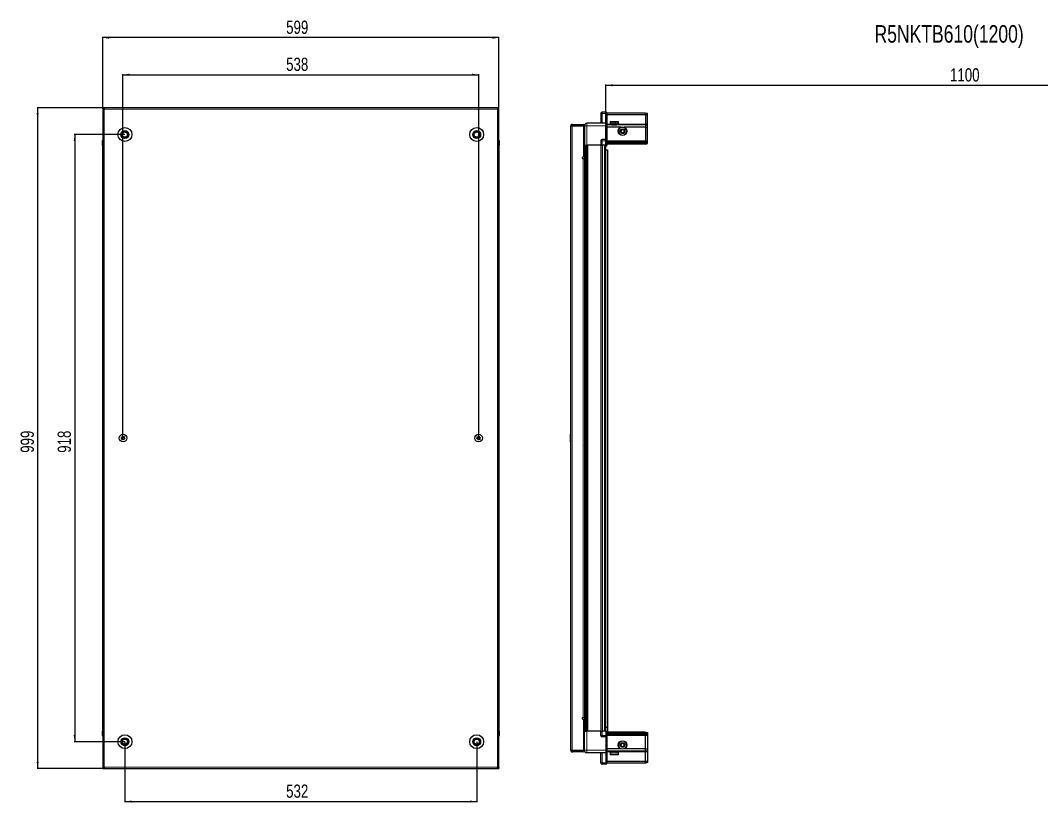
# Model space of a CAD drawing. Header units: millimetres. Extents: x 877 to 3743, y -734 to 1780.
# Drawn here: x 877 to 2421, y 597 to 1780 of the extents above; entities that cross this region are included whole.
import ezdxf

# ---------------------------------------------------------------- set-up
doc = ezdxf.new("R2010")
doc.units = ezdxf.units.MM
doc.layers.add('FORMAT', color=7, linetype='Continuous')
doc.styles.add('SLDTEXTSTYLE0', font='TXT', dxfattribs={"width": 0.75})
doc.dimstyles.new('SLDDIMSTYLE0', dxfattribs={"dimtxt": 20, "dimasz": 10, "dimexe": 0, "dimexo": 0.0625, "dimgap": 5, "dimtad": 2, "dimdec": 1, "dimrnd": 1e-09, "dimzin": 12, "dimdsep": 46, "dimtxsty": 'SLDTEXTSTYLE0', "dimsah": 1, "dimcen": 0.09, "dimadec": 0, "dimazin": 3, "dimtfac": 1, "dimtofl": 0, "dimtmove": 0, "dimatfit": 3, "dimfxl": 0, "dimfrac": 2, "dimtolj": 1, "dimtzin": 12, "dimarcsym": 0})

# ---------------------------------------------------------------- blocks, each defined once
blk = doc.blocks.new('_D')
at = {"layer": 'FORMAT'}
for p, q in [((1001.2, 1647.7), (901.7, 1647.7)), ((902.7, 648.7), (902.7, 1647.7)), ((1001.2, 648.7), (901.7, 648.7))]:
    blk.add_line(p, q, dxfattribs=at)
for points in [[(902.7, 1647.7), (901.1, 1637.7), (904.2, 1637.7)], [(902.7, 648.7), (904.2, 658.7), (901.1, 658.7)]]:
    blk.add_solid(points, dxfattribs=at)
at = {"layer": 'FORMAT', "insert": (876.9, 1126), "char_height": 20, "attachment_point": 1, "rotation": 90, "style": 'SLDTEXTSTYLE0'}
blk.add_mtext('999', dxfattribs=at)
blk = doc.blocks.new('_D_1')
at = {"layer": 'FORMAT'}
for p, q in [((1001.2, 1647.7), (1001.2, 1754.7)), ((1600.2, 1753.7), (1001.2, 1753.7)), ((1600.2, 1647.7), (1600.2, 1754.7))]:
    blk.add_line(p, q, dxfattribs=at)
for points in [[(1001.2, 1753.7), (1011.2, 1752.1), (1011.2, 1755.2)], [(1600.2, 1753.7), (1590.2, 1755.2), (1590.2, 1752.1)]]:
    blk.add_solid(points, dxfattribs=at)
at = {"layer": 'FORMAT', "insert": (1278.5, 1779.4), "char_height": 20, "attachment_point": 1, "style": 'SLDTEXTSTYLE0'}
blk.add_mtext('599', dxfattribs=at)
blk = doc.blocks.new('_D_2')
at = {"layer": 'FORMAT'}
for p, q in [((1034.7, 689.1), (1034.7, 597.7)), ((1566.7, 689.1), (1566.7, 597.7)), ((1034.7, 598.7), (1566.7, 598.7))]:
    blk.add_line(p, q, dxfattribs=at)
for points in [[(1034.7, 598.7), (1044.7, 597.1), (1044.7, 600.2)], [(1566.7, 598.7), (1556.7, 600.2), (1556.7, 597.1)]]:
    blk.add_solid(points, dxfattribs=at)
at = {"layer": 'FORMAT', "insert": (1278.5, 624.4), "char_height": 20, "attachment_point": 1, "style": 'SLDTEXTSTYLE0'}
blk.add_mtext('532', dxfattribs=at)
blk = doc.blocks.new('_D_3')
at = {"layer": 'FORMAT'}
for p, q in [((1031.7, 1148.2), (1031.7, 1698.7)), ((1031.7, 1697.7), (1569.7, 1697.7)), ((1569.7, 1148.2), (1569.7, 1698.7))]:
    blk.add_line(p, q, dxfattribs=at)
for points in [[(1031.7, 1697.7), (1041.7, 1696.1), (1041.7, 1699.2)], [(1569.7, 1697.7), (1559.7, 1699.2), (1559.7, 1696.1)]]:
    blk.add_solid(points, dxfattribs=at)
at = {"layer": 'FORMAT', "insert": (1278.5, 1723.4), "char_height": 20, "attachment_point": 1, "style": 'SLDTEXTSTYLE0'}
blk.add_mtext('538', dxfattribs=at)
blk = doc.blocks.new('_D_4')
at = {"layer": 'FORMAT'}
for p, q in [((1034.7, 1607.2), (957.7, 1607.2)), ((958.7, 1607.2), (958.7, 689.2)), ((1034.7, 689.2), (957.7, 689.2))]:
    blk.add_line(p, q, dxfattribs=at)
for points in [[(958.7, 1607.2), (957.1, 1597.2), (960.2, 1597.2)], [(958.7, 689.2), (960.2, 699.2), (957.1, 699.2)]]:
    blk.add_solid(points, dxfattribs=at)
at = {"layer": 'FORMAT', "insert": (932.9, 1126), "char_height": 20, "attachment_point": 1, "rotation": 90, "style": 'SLDTEXTSTYLE0'}
blk.add_mtext('918', dxfattribs=at)
blk = doc.blocks.new('_D_5')
at = {"layer": 'FORMAT'}
for p, q in [((1762.2, 1591.2), (1762.2, 1682.7)), ((1762.2, 1681.7), (2862.2, 1681.7)), ((2862.2, 1591.2), (2862.2, 1682.7))]:
    blk.add_line(p, q, dxfattribs=at)
for points in [[(1762.2, 1681.7), (1772.2, 1680.1), (1772.2, 1683.2)], [(2862.2, 1681.7), (2852.2, 1683.2), (2852.2, 1680.1)]]:
    blk.add_solid(points, dxfattribs=at)
at = {"layer": 'FORMAT', "insert": (2282.6, 1707.4), "char_height": 20, "attachment_point": 1, "style": 'SLDTEXTSTYLE0'}
blk.add_mtext('1100', dxfattribs=at)

msp = doc.modelspace()

# ---------------------------------------------------------------- linework, layer by layer
at = {"color": 7, "linetype": 'Continuous', "lineweight": 25}
for p, q in [((1001.17, 1646.16), (1001.17, 1647.66)), ((1003.27, 1647.66), (1001.17, 1647.66)), ((1001.17, 1646.16), (1003.27, 1646.16)), ((1001.17, 1646.16), (1001.17, 1645.56)), ((1001.17, 1645.56), (1001.17, 650.76)), ((1001.17, 1645.56), (1003.27, 1645.56)), ((1598.07, 1647.66), (1003.27, 1647.66)), ((1003.27, 1647.66), (1003.27, 1645.56)), ((1598.07, 1645.56), (1598.07, 1647.66)), ((1600.17, 1647.66), (1598.07, 1647.66)), ((1598.07, 1646.16), (1600.17, 1646.16)), ((1598.07, 1645.56), (1600.17, 1645.56)), ((1600.17, 1646.16), (1600.17, 1647.66)), ((1600.17, 1645.56), (1600.17, 1646.16)), ((1600.17, 650.76), (1600.17, 1645.56)), ((1754.35, 1639.16), (1754.35, 1624.16)), ((1762.35, 1641.16), (1756.35, 1641.16)), ((1762.35, 1641.16), (1762.68, 1641.16)), ((1762.35, 1641.16), (1762.35, 1639.16)), ((1762.35, 1624.36), (1762.35, 1639.16)), ((1762.35, 1624.36), (1762.35, 1639.16)), ((1763.55, 1640.66), (1762.68, 1641.16)), ((1763.55, 1639.16), (1763.55, 1640.66)), ((1821.85, 1639.66), (1763.55, 1639.66)), ((1763.55, 1639.16), (1763.55, 1624.36)), ((1821.85, 1637.16), (1763.55, 1637.16)), ((1821.85, 1639.66), (1821.85, 1637.16)), ((1824.85, 1638.85), (1821.85, 1639.66)), ((1821.85, 1637.16), (1821.85, 1622.66)), ((1824.85, 1637), (1821.85, 1637.16)), ((1824.85, 1637), (1824.85, 1638.85)), ((1710.95, 1620.91), (1710.95, 1622.41)), ((1710.95, 1622.41), (1711.85, 1622.41)), ((1711.85, 1622.41), (1728.35, 1622.41)), ((1711.85, 1620.91), (1711.85, 1622.41)), ((1728.35, 1620.91), (1728.35, 1622.41)), ((1762.35, 1624.16), (1733.35, 1624.16)), ((1762.35, 1624.16), (1762.35, 1624.36)), ((1762.35, 1624.16), (1763.55, 1624.16)), ((1762.35, 1620.16), (1762.35, 1624.16)), ((1763.55, 1624.36), (1763.55, 1624.16)), ((1763.55, 1624.16), (1763.55, 1620.16)), ((1768.35, 1626.06), (1768.35, 1623.66)), ((1768.35, 1623.66), (1768.35, 1623.16)), ((1768.35, 1623.16), (1768.48, 1623.16)), ((1768.67, 1623.66), (1768.48, 1623.66)), ((1768.48, 1623.66), (1768.48, 1623.16)), ((1768.48, 1623.16), (1768.67, 1623.16)), ((1768.67, 1623.66), (1768.67, 1623.16)), ((1768.67, 1623.16), (1769.2, 1623.16)), ((1769.15, 1626.86), (1776.32, 1626.86)), ((1769.6, 1623.66), (1769.2, 1623.66)), ((1769.2, 1623.66), (1769.2, 1623.16)), ((1769.2, 1623.16), (1769.6, 1623.16)), ((1769.6, 1623.66), (1769.6, 1623.16)), ((1769.6, 1623.16), (1770.47, 1623.16)), ((1770.45, 1623.16), (1770.45, 1623.06)), ((1770.45, 1623.06), (1779.25, 1623.06)), ((1771.04, 1623.66), (1770.47, 1623.66)), ((1770.47, 1623.66), (1770.47, 1623.16)), ((1770.47, 1623.16), (1771.04, 1623.16)), ((1770.85, 1622.66), (1771.54, 1622.18)), ((1770.85, 1622.66), (1775.88, 1622.66)), ((1771.54, 1622.18), (1770.85, 1621.69)), ((1770.85, 1621.69), (1770.85, 1621.66)), ((1770.85, 1621.69), (1775.88, 1621.69)), ((1771.04, 1623.66), (1771.04, 1623.16)), ((1771.04, 1623.16), (1772.17, 1623.16)), ((1771.54, 1622.18), (1775.7, 1622.18)), ((1772.86, 1623.66), (1772.17, 1623.66)), ((1772.17, 1623.66), (1772.17, 1623.16)), ((1772.17, 1623.16), (1772.86, 1623.16)), ((1772.86, 1623.66), (1772.86, 1623.16)), ((1772.86, 1623.16), (1774.13, 1623.16)), ((1774.87, 1623.66), (1774.13, 1623.66)), ((1774.13, 1623.66), (1774.13, 1623.16)), ((1774.13, 1623.16), (1774.36, 1623.16)), ((1774.36, 1623.66), (1774.36, 1623.16)), ((1774.86, 1623.66), (1774.86, 1623.16)), ((1774.86, 1623.16), (1774.87, 1623.16)), ((1774.87, 1623.66), (1774.87, 1623.16)), ((1774.87, 1623.16), (1776.16, 1623.16)), ((1775.7, 1622.18), (1778.16, 1622.18)), ((1775.88, 1622.66), (1778.85, 1622.66)), ((1775.88, 1621.69), (1778.85, 1621.69)), ((1776.88, 1623.66), (1776.16, 1623.66)), ((1776.16, 1623.66), (1776.16, 1623.16)), ((1776.22, 1623.66), (1776.22, 1623.16)), ((1776.22, 1623.16), (1776.88, 1623.16)), ((1776.32, 1626.86), (1780.55, 1626.86)), ((1776.88, 1623.66), (1776.88, 1623.16)), ((1776.88, 1623.16), (1778.07, 1623.16)), ((1778.69, 1623.66), (1778.07, 1623.66)), ((1778.07, 1623.66), (1778.07, 1623.16)), ((1778.07, 1623.16), (1778.69, 1623.16)), ((1778.16, 1622.18), (1778.85, 1622.66)), ((1778.85, 1621.69), (1778.16, 1622.18)), ((1778.69, 1623.66), (1778.69, 1623.16)), ((1778.69, 1623.16), (1779.65, 1623.16)), ((1778.85, 1621.66), (1778.85, 1621.69)), ((1779.25, 1623.06), (1779.25, 1623.16)), ((1780.12, 1623.66), (1779.65, 1623.66)), ((1779.65, 1623.66), (1779.65, 1623.16)), ((1779.65, 1623.16), (1780.12, 1623.16)), ((1780.12, 1623.66), (1780.12, 1623.16)), ((1780.12, 1623.16), (1780.77, 1623.16)), ((1781.04, 1623.66), (1780.77, 1623.66)), ((1780.77, 1623.66), (1780.77, 1623.16)), ((1780.77, 1623.16), (1781.04, 1623.16)), ((1781.04, 1623.66), (1781.04, 1623.16)), ((1781.04, 1623.16), (1781.31, 1623.16)), ((1781.35, 1623.66), (1781.31, 1623.66)), ((1781.31, 1623.66), (1781.31, 1623.16)), ((1781.31, 1623.16), (1781.35, 1623.16)), ((1781.35, 1623.66), (1781.35, 1626.06)), ((1781.35, 1623.66), (1781.35, 1623.16)), ((1821.85, 1622.66), (1821.85, 1621.66)), ((1824.85, 1622.66), (1824.85, 1637)), ((1824.85, 1620.85), (1824.85, 1622.66)), ((1710.35, 1620.31), (1708.85, 1620.31)), ((1708.85, 1619.81), (1708.85, 1620.31)), ((1708.85, 676.51), (1708.85, 1619.81)), ((1710.95, 1620.91), (1711.85, 1620.91)), ((1710.95, 1620.41), (1728.35, 1620.41)), ((1711.85, 1620.91), (1728.35, 1620.91)), ((1729.85, 1620.41), (1728.35, 1620.41)), ((1728.35, 1620.41), (1728.35, 1572.91)), ((1729.85, 1620.16), (1729.85, 1591.16)), ((1762.35, 1599.86), (1762.35, 1620.16)), ((1821.85, 1621.66), (1763.55, 1621.66)), ((1763.55, 1620.16), (1763.55, 1599.86)), ((1784.85, 1618.16), (1763.55, 1618.16)), ((1821.85, 1618.16), (1789.85, 1618.16)), ((1821.85, 1621.66), (1821.85, 1618.16)), ((1824.85, 1620.85), (1821.85, 1621.66)), ((1821.85, 1618.16), (1821.85, 1597.66)), ((1821.85, 1618.16), (1824.85, 1617.83)), ((1824.85, 1617.83), (1824.85, 1620.85)), ((1824.85, 1597.66), (1824.85, 1617.83)), ((1000.67, 1597.66), (1000.67, 1591.16)), ((1000.67, 1591.16), (1000.67, 1597.66)), ((1000.67, 1591.16), (1000.67, 1591.16)), ((1001.17, 1591.16), (1000.67, 1591.16)), ((1000.82, 1591.16), (1000.82, 705.16)), ((1600.17, 1598.98), (1600.17, 1598.98)), ((1600.17, 1591.16), (1600.67, 1591.16)), ((1600.52, 705.16), (1600.52, 1591.16)), ((1600.67, 1597.66), (1600.67, 1591.16)), ((1600.67, 1591.16), (1600.67, 1597.66)), ((1600.67, 1591.16), (1600.67, 1591.16)), ((1600.67, 1591.16), (1600.67, 1591.16)), ((1728.35, 1593.91), (1729.85, 1593.91)), ((1729.85, 1591.16), (1728.35, 1591.16)), ((1730.5, 705.16), (1730.5, 1591.16)), ((1732.29, 1591.16), (1732.29, 705.16)), ((1732.33, 1591.16), (1732.33, 705.16)), ((1754.35, 1591.16), (1733.35, 1591.16)), ((1754.35, 1597.66), (1754.35, 1591.16)), ((1754.35, 1591.16), (1756.35, 1591.16)), ((1755, 705.16), (1755, 1591.16)), ((1762.35, 1599.66), (1756.35, 1599.66)), ((1762.35, 1591.16), (1756.35, 1591.16)), ((1762.2, 705.16), (1762.2, 1591.16)), ((1762.35, 1599.66), (1762.35, 1599.86)), ((1762.35, 1599.66), (1762.35, 1597.66)), ((1762.35, 1599.66), (1763.55, 1599.66)), ((1762.35, 1591.16), (1762.35, 1597.66)), ((1762.35, 1591.16), (1762.35, 1597.66)), ((1762.35, 1591.16), (1762.68, 1591.16)), ((1762.35, 1591.16), (1762.35, 1591.16)), ((1762.68, 1591.16), (1762.68, 1597.66)), ((1763.55, 1591.16), (1762.68, 1591.16)), ((1762.68, 1591.16), (1762.68, 1591.16)), ((1763.55, 1599.86), (1763.55, 1599.66)), ((1763.55, 1598.98), (1763.55, 1599.66)), ((1763.55, 1598.98), (1763.55, 1591.16)), ((1821.85, 1596.66), (1763.55, 1596.66)), ((1821.85, 1595.66), (1763.55, 1595.66)), ((1821.85, 1594.16), (1763.55, 1594.16)), ((1821.85, 1592.66), (1763.55, 1592.66)), ((1821.85, 1597.66), (1821.85, 1596.66)), ((1821.85, 1596.66), (1821.85, 1595.66)), ((1821.85, 1596.66), (1824.85, 1595.85)), ((1821.85, 1595.66), (1821.85, 1594.16)), ((1821.85, 1595.66), (1824.85, 1595.11)), ((1821.85, 1594.16), (1824.85, 1594.61)), ((1821.85, 1594.16), (1821.85, 1592.66)), ((1821.85, 1592.66), (1824.85, 1593.46)), ((1824.85, 1595.85), (1824.85, 1597.66)), ((1824.85, 1595.11), (1824.85, 1595.85)), ((1824.85, 1594.61), (1824.85, 1595.11)), ((1824.85, 1593.46), (1824.85, 1594.61)), ((1762.2, 1584.16), (1764.7, 1584.16)), ((1764.7, 1584.16), (1764.7, 710.66)), ((1728.35, 1572.91), (1727, 1572.91)), ((1727, 1570.91), (1727.75, 1570.91)), ((1727.75, 1570.91), (1729.85, 1570.91)), ((1729.85, 1570.91), (1729.85, 725.41)), ((1708.85, 1153.94), (1708.55, 1153.94)), ((1708.55, 1142.37), (1708.55, 1153.94)), ((1730.35, 1157.66), (1730.35, 1138.66)), ((1708.55, 1142.37), (1708.85, 1142.37)), ((1727.75, 725.41), (1727, 725.41)), ((1727, 723.41), (1728.35, 723.41)), ((1729.85, 725.41), (1727.75, 725.41)), ((1728.35, 723.41), (1728.35, 675.91)), ((1764.7, 710.66), (1762.2, 710.66)), ((1764.7, 710.66), (1764.7, 703.66)), ((1000.67, 705.16), (1000.67, 705.16)), ((1000.67, 698.66), (1000.67, 705.16)), ((1000.67, 705.16), (1000.67, 705.16)), ((1000.67, 705.16), (1000.67, 698.66)), ((1001.17, 705.16), (1000.67, 705.16)), ((1001.17, 697.34), (1001.17, 697.34)), ((1600.17, 705.16), (1600.67, 705.16)), ((1600.67, 705.16), (1600.67, 705.16)), ((1600.67, 698.66), (1600.67, 705.16)), ((1600.67, 705.16), (1600.67, 698.66)), ((1729.85, 705.16), (1728.35, 705.16)), ((1729.85, 702.41), (1728.35, 702.41)), ((1729.85, 676.16), (1729.85, 705.16)), ((1754.35, 705.16), (1733.35, 705.16)), ((1754.35, 698.66), (1754.35, 705.16)), ((1754.35, 705.16), (1756.35, 705.16)), ((1762.35, 705.16), (1756.35, 705.16)), ((1762.35, 696.66), (1756.35, 696.66)), ((1762.35, 705.16), (1762.68, 705.16)), ((1762.35, 698.66), (1762.35, 705.16)), ((1762.35, 698.66), (1762.35, 696.66)), ((1762.35, 698.66), (1762.35, 696.66)), ((1762.35, 696.66), (1763.55, 696.66)), ((1762.35, 696.46), (1762.35, 696.66)), ((1762.35, 676.16), (1762.35, 696.46)), ((1762.68, 698.66), (1762.68, 705.16)), ((1762.68, 705.16), (1763.55, 705.16)), ((1763.55, 705.16), (1763.55, 697.34)), ((1821.85, 703.66), (1763.55, 703.66)), ((1821.85, 702.16), (1763.55, 702.16)), ((1821.85, 700.66), (1763.55, 700.66)), ((1821.85, 699.66), (1763.55, 699.66)), ((1763.55, 696.66), (1763.55, 697.34)), ((1763.55, 696.66), (1763.55, 696.46)), ((1763.55, 696.46), (1763.55, 676.16)), ((1821.85, 702.16), (1821.85, 703.66)), ((1821.85, 703.66), (1824.85, 702.85)), ((1821.85, 700.66), (1821.85, 702.16)), ((1821.85, 702.16), (1824.85, 701.7)), ((1821.85, 700.66), (1824.85, 701.2)), ((1821.85, 699.66), (1821.85, 700.66)), ((1821.85, 699.66), (1824.85, 700.46)), ((1821.85, 698.66), (1821.85, 699.66)), ((1821.85, 678.16), (1821.85, 698.66)), ((1824.85, 702.85), (1824.85, 701.7)), ((1824.85, 701.7), (1824.85, 701.2)), ((1824.85, 701.2), (1824.85, 700.46)), ((1824.85, 700.46), (1824.85, 698.66)), ((1824.85, 698.66), (1824.85, 678.49)), ((1708.85, 676.01), (1708.85, 676.51)), ((1710.35, 676.01), (1708.85, 676.01)), ((1728.35, 675.91), (1710.95, 675.91)), ((1710.95, 675.41), (1710.95, 673.91)), ((1710.95, 675.41), (1711.85, 675.41)), ((1710.95, 673.91), (1711.85, 673.91)), ((1728.35, 675.41), (1711.85, 675.41)), ((1711.85, 675.41), (1711.85, 673.91)), ((1728.35, 673.91), (1711.85, 673.91)), ((1728.35, 675.91), (1729.85, 675.91)), ((1728.35, 675.41), (1728.35, 673.91)), ((1762.35, 672.16), (1733.35, 672.16)), ((1754.35, 657.16), (1754.35, 672.16)), ((1762.35, 672.16), (1762.35, 676.16)), ((1762.35, 672.16), (1763.55, 672.16)), ((1762.35, 671.96), (1762.35, 672.16)), ((1762.35, 657.16), (1762.35, 671.96)), ((1784.85, 678.16), (1763.55, 678.16)), ((1763.55, 676.16), (1763.55, 672.16)), ((1821.85, 674.66), (1763.55, 674.66)), ((1763.55, 672.16), (1763.55, 671.96)), ((1763.55, 671.96), (1763.55, 657.16)), ((1768.35, 673.16), (1768.35, 670.26)), ((1768.44, 673.16), (1768.35, 673.16)), ((1768.44, 672.66), (1768.44, 673.16)), ((1768.61, 673.16), (1768.44, 673.16)), ((1768.44, 672.66), (1768.61, 672.66)), ((1768.61, 672.66), (1768.61, 673.16)), ((1769.1, 673.16), (1768.61, 673.16)), ((1769.1, 672.66), (1769.1, 673.16)), ((1769.48, 673.16), (1769.1, 673.16)), ((1769.1, 672.66), (1769.48, 672.66)), ((1769.3, 669.46), (1769.15, 669.46)), ((1780.55, 669.46), (1769.3, 669.46)), ((1769.48, 672.66), (1769.48, 673.16)), ((1770.32, 673.16), (1769.48, 673.16)), ((1770.32, 672.66), (1770.32, 673.16)), ((1770.88, 673.16), (1770.32, 673.16)), ((1770.32, 672.66), (1770.88, 672.66)), ((1770.45, 673.26), (1770.45, 673.16)), ((1775.85, 673.26), (1770.45, 673.26)), ((1770.85, 674.66), (1770.85, 674.63)), ((1770.85, 674.63), (1771.54, 674.14)), ((1770.95, 674.63), (1770.85, 674.63)), ((1771.54, 674.14), (1770.85, 673.66)), ((1770.95, 673.66), (1770.85, 673.66)), ((1770.88, 672.66), (1770.88, 673.16)), ((1771.98, 673.16), (1770.88, 673.16)), ((1778.85, 674.63), (1770.95, 674.63)), ((1778.85, 673.66), (1770.95, 673.66)), ((1771.62, 674.14), (1771.54, 674.14)), ((1778.16, 674.14), (1771.62, 674.14)), ((1771.98, 672.66), (1771.98, 673.16)), ((1772.66, 673.16), (1771.98, 673.16)), ((1771.98, 672.66), (1772.66, 672.66)), ((1772.66, 672.66), (1772.66, 673.16)), ((1773.93, 673.16), (1772.66, 673.16)), ((1773.93, 672.66), (1773.93, 673.16)), ((1774.22, 673.16), (1773.93, 673.16)), ((1773.93, 672.66), (1774.66, 672.66)), ((1774.22, 672.66), (1774.22, 673.16)), ((1774.66, 672.66), (1774.66, 673.16)), ((1775.96, 673.16), (1774.66, 673.16)), ((1779.25, 673.26), (1775.85, 673.26)), ((1775.96, 672.66), (1775.96, 673.16)), ((1775.96, 672.66), (1776.68, 672.66)), ((1776.09, 672.66), (1776.09, 673.16)), ((1776.68, 673.16), (1776.09, 673.16)), ((1776.68, 672.66), (1776.68, 673.16)), ((1777.88, 673.16), (1776.68, 673.16)), ((1777.88, 672.66), (1777.88, 673.16)), ((1778.52, 673.16), (1777.88, 673.16)), ((1777.88, 672.66), (1778.52, 672.66)), ((1778.16, 674.14), (1778.85, 674.63)), ((1778.85, 673.66), (1778.16, 674.14)), ((1778.52, 672.66), (1778.52, 673.16)), ((1779.51, 673.16), (1778.52, 673.16)), ((1778.85, 674.63), (1778.85, 674.66)), ((1779.25, 673.16), (1779.25, 673.26)), ((1779.51, 672.66), (1779.51, 673.16)), ((1780, 673.16), (1779.51, 673.16)), ((1779.51, 672.66), (1780, 672.66)), ((1780, 672.66), (1780, 673.16)), ((1780.68, 673.16), (1780, 673.16)), ((1780.68, 672.66), (1780.68, 673.16)), ((1780.97, 673.16), (1780.68, 673.16)), ((1780.68, 672.66), (1780.97, 672.66)), ((1780.97, 672.66), (1780.97, 673.16)), ((1781.28, 673.16), (1780.97, 673.16)), ((1781.28, 672.66), (1781.28, 673.16)), ((1781.35, 673.16), (1781.28, 673.16)), ((1781.28, 672.66), (1781.35, 672.66)), ((1781.35, 670.26), (1781.35, 673.16)), ((1781.35, 672.66), (1781.35, 673.16)), ((1781.35, 673.16), (1781.35, 673.16)), ((1821.85, 678.16), (1789.85, 678.16)), ((1821.85, 678.16), (1824.85, 678.49)), ((1821.85, 674.66), (1821.85, 678.16)), ((1824.85, 675.46), (1821.85, 674.66)), ((1821.85, 673.66), (1821.85, 674.66)), ((1821.85, 659.16), (1821.85, 673.66)), ((1824.85, 678.49), (1824.85, 675.46)), ((1824.85, 675.46), (1824.85, 673.66)), ((1824.85, 673.66), (1824.85, 659.31)), ((1003.27, 650.76), (1001.17, 650.76)), ((1001.17, 650.76), (1001.17, 650.16)), ((1003.27, 650.16), (1001.17, 650.16)), ((1001.17, 650.16), (1001.17, 648.66)), ((1003.27, 650.76), (1003.27, 648.66)), ((1598.07, 648.66), (1598.07, 650.76)), ((1600.17, 650.76), (1598.07, 650.76)), ((1600.17, 650.16), (1598.07, 650.16)), ((1600.17, 650.16), (1600.17, 650.76)), ((1600.17, 650.16), (1600.17, 648.66)), ((1762.35, 655.16), (1756.35, 655.16)), ((1762.35, 657.16), (1762.35, 655.16)), ((1762.35, 655.16), (1762.68, 655.16)), ((1762.35, 655.16), (1762.35, 655.16)), ((1762.35, 655.16), (1762.68, 655.16)), ((1762.68, 655.16), (1763.55, 655.66)), ((1762.68, 655.16), (1763.55, 655.66)), ((1821.85, 659.16), (1763.55, 659.16)), ((1763.55, 655.66), (1763.55, 657.16)), ((1821.85, 656.66), (1763.55, 656.66)), ((1824.85, 659.31), (1821.85, 659.16)), ((1821.85, 656.66), (1821.85, 659.16)), ((1824.85, 657.46), (1821.85, 656.66)), ((1824.85, 659.31), (1824.85, 657.46)), ((1001.17, 648.66), (1003.27, 648.66)), ((1003.27, 648.66), (1598.07, 648.66)), ((1598.07, 648.66), (1600.17, 648.66))]:
    msp.add_line(p, q, dxfattribs=at)
at = {"color": 8, "linetype": 'Continuous', "lineweight": 18}
for p, q in [((1003.27, 1645.56), (1003.27, 650.76)), ((1598.07, 1645.56), (1003.27, 1645.56)), ((1598.07, 650.76), (1598.07, 1645.56)), ((1756.35, 1639.16), (1754.35, 1639.16)), ((1756.35, 1639.16), (1756.35, 1641.16)), ((1756.35, 1624.16), (1756.35, 1639.16)), ((1762.35, 1639.16), (1756.35, 1639.16)), ((1762.35, 1639.16), (1763.55, 1639.16)), ((1762.35, 1624.36), (1763.55, 1624.36)), ((1770.85, 1622.66), (1763.55, 1622.66)), ((1768.35, 1626.06), (1776.52, 1626.06)), ((1776.52, 1626.06), (1781.35, 1626.06)), ((1821.85, 1622.66), (1778.85, 1622.66)), ((1824.85, 1622.66), (1821.85, 1622.66)), ((1710.95, 1620.41), (1710.95, 675.91)), ((1733.35, 1591.16), (1733.35, 1620.16)), ((1762.35, 1620.16), (1733.35, 1620.16)), ((1762.35, 1620.16), (1763.55, 1620.16)), ((1001.17, 1597.66), (1000.67, 1597.66)), ((1600.17, 1597.66), (1600.67, 1597.66)), ((1729.85, 1570.91), (1729.85, 1591.16)), ((1731.08, 1591.16), (1731.08, 705.16)), ((1733.53, 705.16), (1733.53, 1591.16)), ((1734.95, 1591.16), (1734.95, 705.16)), ((1754.35, 1597.66), (1756.35, 1597.66)), ((1754.35, 705.16), (1754.35, 1591.16)), ((1756.35, 1597.66), (1756.35, 1599.66)), ((1756.35, 1591.16), (1756.35, 1597.66)), ((1762.35, 1597.66), (1756.35, 1597.66)), ((1757, 705.16), (1757, 1591.16)), ((1760.2, 705.16), (1760.2, 1591.16)), ((1762.35, 1599.86), (1763.55, 1599.86)), ((1762.35, 1597.66), (1762.68, 1597.66)), ((1762.35, 1591.16), (1762.68, 1591.16)), ((1821.85, 1597.66), (1763.55, 1597.66)), ((1821.85, 1597.66), (1824.85, 1597.66)), ((1727.75, 725.41), (1727.75, 1570.91)), ((1729.85, 705.16), (1729.85, 725.41)), ((1001.17, 698.66), (1000.67, 698.66)), ((1600.17, 698.66), (1600.67, 698.66)), ((1733.35, 705.16), (1733.35, 676.16)), ((1754.35, 698.66), (1756.35, 698.66)), ((1756.35, 705.16), (1756.35, 698.66)), ((1756.35, 698.66), (1756.35, 696.66)), ((1762.35, 698.66), (1756.35, 698.66)), ((1762.35, 698.66), (1762.68, 698.66)), ((1763.55, 696.46), (1762.35, 696.46)), ((1821.85, 698.66), (1763.55, 698.66)), ((1821.85, 698.66), (1824.85, 698.66)), ((1762.35, 676.16), (1733.35, 676.16)), ((1756.35, 672.16), (1756.35, 657.16)), ((1762.35, 676.16), (1763.55, 676.16)), ((1763.55, 671.96), (1762.35, 671.96)), ((1770.85, 673.66), (1763.55, 673.66)), ((1768.52, 670.26), (1768.35, 670.26)), ((1781.35, 670.26), (1768.52, 670.26)), ((1821.85, 673.66), (1778.85, 673.66)), ((1824.85, 673.66), (1821.85, 673.66)), ((1003.27, 650.76), (1598.07, 650.76)), ((1756.35, 657.16), (1754.35, 657.16)), ((1756.35, 657.16), (1756.35, 655.16)), ((1762.35, 657.16), (1756.35, 657.16)), ((1762.35, 657.16), (1763.55, 657.16))]:
    msp.add_line(p, q, dxfattribs=at)
at = {"color": 7, "linetype": 'Continuous', "lineweight": 25}
for centre, radius in [((1034.67, 1607.16), 10.5), ((1034.67, 1607.16), 6), ((1034.67, 1607.16), 3.9), ((1566.67, 1607.16), 10.5), ((1566.67, 1607.16), 6), ((1566.67, 1607.16), 3.9), ((1787.35, 1612.16), 6.5), ((1787.35, 1612.16), 3.46), ((1031.82, 1148.16), 5.79), ((1031.82, 1148.16), 1.85), ((1569.52, 1148.16), 5.79), ((1569.52, 1148.16), 1.85), ((1034.67, 689.16), 10.5), ((1034.67, 689.16), 6), ((1566.67, 689.16), 10.5), ((1566.67, 689.16), 6), ((1034.67, 689.16), 3.9), ((1566.67, 689.16), 3.9), ((1787.35, 684.16), 6.5), ((1787.35, 684.16), 3.46)]:
    msp.add_circle(centre, radius, dxfattribs=at)
at = {"color": 8, "linetype": 'Continuous', "lineweight": 18}
for centre in [(1787.35, 1612.16), (1787.35, 684.16)]:
    msp.add_circle(centre, 5.7, dxfattribs=at)
at = {"color": 7, "linetype": 'Continuous', "lineweight": 25}
for centre, radius, start, end in [((1756.35, 1639.16), 2, 90, 180), ((1728.25, 1620.31), 2.1, 32.2369, 87.2706), ((1769.15, 1626.06), 0.8, 90, 180), ((1770.45, 1622.66), 0.4, 0, 90), ((1779.25, 1622.66), 0.4, 90, 180), ((1780.55, 1626.06), 0.8, 0, 90), ((1034.67, 1607.16), 4.62, 120, 180), ((1034.67, 1607.16), 4.62, 180, 240), ((1034.67, 1607.16), 4.62, 60, 120), ((1034.67, 1607.16), 4.62, 360, 60), ((1034.67, 1607.16), 4.62, 300, 360), ((1566.67, 1607.16), 4.62, 120, 180), ((1566.67, 1607.16), 4.62, 180, 240), ((1566.67, 1607.16), 4.62, 60, 120), ((1566.67, 1607.16), 4.62, 0, 60), ((1566.67, 1607.16), 4.62, 300, 0), ((1710.85, 1619.91), 0.5, 90, 117.52901), ((1728.25, 1620.31), 0.6, 9.59407, 90), ((1787.35, 1612.16), 2.5, 161.00659, 221.00659), ((1787.35, 1612.16), 2.5, 101.00659, 161.00659), ((1787.35, 1612.16), 2.5, 221.00659, 281.00659), ((1787.35, 1612.16), 2.5, 41.00659, 101.00659), ((1787.35, 1612.16), 2.5, 281.00659, 341.00659), ((1787.35, 1612.16), 2.5, 341.00659, 41.00659), ((1002.67, 1597.66), 2, 138.57492, 180), ((1002.67, 1597.66), 2, 138.59038, 180), ((1034.67, 1607.16), 4.62, 240, 300), ((1566.67, 1607.16), 4.62, 240, 300), ((1598.67, 1597.66), 2, 0, 41.39416), ((1756.35, 1597.66), 2, 90, 180), ((1759.7, 1593.81), 5, 300, 346.70293), ((1727, 1571.91), 1, 90, 270), ((1727.35, 1157.66), 3, 0, 33.55731), ((1727.35, 1138.66), 3, 326.44269, 0), ((1727, 724.41), 1, 90, 270), ((1002.67, 698.66), 2, 180, 199.56674), ((1002.67, 698.66), 2, 180, 221.39416), ((1002.67, 698.66), 2, 213.78451, 221.40962), ((1598.67, 698.66), 2, 318.59038, 0), ((1756.35, 698.66), 2, 180, 270), ((1034.67, 689.16), 4.62, 120, 180), ((1034.67, 689.16), 4.62, 180, 240), ((1034.67, 689.16), 4.62, 60, 120), ((1034.67, 689.16), 4.62, 240, 300), ((1034.67, 689.16), 4.62, 360, 60), ((1034.67, 689.16), 4.62, 300, 360), ((1566.67, 689.16), 4.62, 120, 180), ((1566.67, 689.16), 4.62, 180, 240), ((1566.67, 689.16), 4.62, 60, 120), ((1566.67, 689.16), 4.62, 240, 300), ((1566.67, 689.16), 4.62, 360, 60), ((1566.67, 689.16), 4.62, 300, 360), ((1787.35, 684.16), 2.5, 127.98423, 187.98423), ((1787.35, 684.16), 2.5, 187.98423, 247.98423), ((1787.35, 684.16), 2.5, 67.98423, 127.98423), ((1787.35, 684.16), 2.5, 247.98423, 307.98423), ((1787.35, 684.16), 2.5, 7.98423, 67.98423), ((1787.35, 684.16), 2.5, 307.98423, 7.98423), ((1710.85, 676.41), 0.5, 243.29122, 270), ((1728.25, 676.01), 0.6, 270, 350.40593), ((1728.25, 676.01), 2.1, 272.7294, 327.8305), ((1769.15, 670.26), 0.8, 180, 270), ((1770.45, 673.66), 0.4, 270, 360), ((1779.25, 673.66), 0.4, 180, 270), ((1780.55, 670.26), 0.8, 270, 360), ((1756.35, 657.16), 2, 180, 270)]:
    msp.add_arc(centre, radius, start, end, dxfattribs=at)
for centre, start_param, end_param in [((1766.15, 1597.66), 2.4188584, 3.1415927), ((1766.15, 698.66), 3.1415927, 3.8643269)]:
    msp.add_ellipse(centre, major_axis=(3.46, 0), ratio=0.5773503, start_param=start_param, end_param=end_param, dxfattribs=at)
for points, knots in [([(1710.95, 1622.41), (1710.69, 1622.38), (1710.2, 1622.33), (1709.56, 1621.94), (1709.09, 1621.38), (1708.87, 1620.8), (1708.86, 1620.43), (1708.85, 1620.31)], [0, 0, 0, 0, 0.23025534, 0.4485219, 0.6667858, 0.88504963, 1, 1, 1, 1]), ([(1733.35, 1624.16), (1732.91, 1624.11), (1732.23, 1624.04), (1731.42, 1623.6), (1730.86, 1623.15), (1730.4, 1622.59), (1729.97, 1621.78), (1729.89, 1621.1), (1729.85, 1620.66)], [0, 0, 0, 0, 0.2394568, 0.3683607, 0.5, 0.6316393, 0.7605432, 1, 1, 1, 1]), ([(1030.05, 1607.16), (1030.38, 1607.73), (1030.95, 1608.71), (1031.77, 1610.14), (1032.18, 1610.84), (1032.36, 1611.16)], [0, 0, 0, 0, 0.4391308, 0.7513783, 1, 1, 1, 1]), ([(1032.36, 1603.16), (1032.03, 1603.73), (1031.47, 1604.71), (1030.64, 1606.14), (1030.23, 1606.84), (1030.05, 1607.16)], [0, 0, 0, 0, 0.4391308, 0.7513783, 1, 1, 1, 1]), ([(1032.36, 1611.16), (1032.56, 1611.16), (1033.27, 1611.16), (1034.58, 1611.16), (1035.97, 1611.16), (1036.71, 1611.16), (1036.98, 1611.16)], [0, 0, 0, 0, 0.1393293, 0.4852696, 0.8163565, 1, 1, 1, 1]), ([(1036.98, 1611.16), (1037.31, 1610.59), (1037.88, 1609.61), (1038.7, 1608.18), (1039.11, 1607.47), (1039.29, 1607.16)], [0, 0, 0, 0, 0.4391308, 0.7513783, 1, 1, 1, 1]), ([(1039.29, 1607.16), (1038.96, 1606.59), (1038.39, 1605.61), (1037.57, 1604.18), (1037.16, 1603.47), (1036.98, 1603.16)], [0, 0, 0, 0, 0.4391308, 0.7513783, 1, 1, 1, 1]), ([(1562.05, 1607.16), (1562.38, 1607.73), (1562.95, 1608.71), (1563.77, 1610.14), (1564.18, 1610.84), (1564.36, 1611.16)], [0, 0, 0, 0, 0.4391308, 0.7513783, 1, 1, 1, 1]), ([(1564.36, 1603.16), (1564.03, 1603.73), (1563.47, 1604.71), (1562.64, 1606.14), (1562.23, 1606.84), (1562.05, 1607.16)], [0, 0, 0, 0, 0.4391308, 0.7513783, 1, 1, 1, 1]), ([(1564.36, 1611.16), (1564.56, 1611.16), (1565.27, 1611.16), (1566.58, 1611.16), (1567.97, 1611.16), (1568.71, 1611.16), (1568.98, 1611.16)], [0, 0, 0, 0, 0.1393293, 0.4852696, 0.8163565, 1, 1, 1, 1]), ([(1568.98, 1611.16), (1569.31, 1610.59), (1569.88, 1609.61), (1570.7, 1608.18), (1571.11, 1607.47), (1571.29, 1607.16)], [0, 0, 0, 0, 0.4391308, 0.7513783, 1, 1, 1, 1]), ([(1571.29, 1607.16), (1570.96, 1606.59), (1570.39, 1605.61), (1569.57, 1604.18), (1569.16, 1603.47), (1568.98, 1603.16)], [0, 0, 0, 0, 0.4391308, 0.7513783, 1, 1, 1, 1]), ([(1708.85, 1619.81), (1708.87, 1619.85), (1708.93, 1619.94), (1709.32, 1620.08), (1709.88, 1620.21), (1710.46, 1620.32), (1710.82, 1620.39), (1710.95, 1620.41)], [0, 0, 0, 0, 0.2302553, 0.4485219, 0.6667858, 0.8850496, 1, 1, 1, 1]), ([(1729.85, 1620.66), (1729.85, 1620.65), (1729.85, 1620.64), (1729.85, 1620.52), (1729.85, 1620.36), (1729.85, 1620.22), (1729.85, 1620.16)], [0, 0, 0, 0, 0.2493943, 0.5003335, 0.7501667, 1, 1, 1, 1]), ([(1784.51, 1611.61), (1784.68, 1612.1), (1785, 1613.01), (1785.31, 1613.91), (1785.45, 1614.34)], [0, 0, 0, 0, 0.5346859, 1, 1, 1, 1]), ([(1786.41, 1609.43), (1786.18, 1609.69), (1785.64, 1610.31), (1784.99, 1611.06), (1784.6, 1611.51), (1784.51, 1611.61)], [0, 0, 0, 0, 0.36290056, 0.86687533, 1, 1, 1, 1]), ([(1785.45, 1614.34), (1785.96, 1614.44), (1786.91, 1614.62), (1787.85, 1614.8), (1788.29, 1614.89)], [0, 0, 0, 0, 0.5346859, 1, 1, 1, 1]), ([(1789.24, 1609.98), (1788.74, 1609.88), (1787.79, 1609.7), (1786.85, 1609.51), (1786.41, 1609.43)], [0, 0, 0, 0, 0.5346859, 1, 1, 1, 1]), ([(1788.29, 1614.89), (1788.37, 1614.79), (1788.76, 1614.34), (1789.42, 1613.59), (1789.96, 1612.97), (1790.18, 1612.71)], [0, 0, 0, 0, 0.1331247, 0.6370994, 1, 1, 1, 1]), ([(1790.18, 1612.71), (1790.01, 1612.22), (1789.7, 1611.31), (1789.39, 1610.4), (1789.24, 1609.98)], [0, 0, 0, 0, 0.5346859, 1, 1, 1, 1]), ([(1036.98, 1603.16), (1036.71, 1603.16), (1035.97, 1603.16), (1034.58, 1603.16), (1033.27, 1603.16), (1032.56, 1603.16), (1032.36, 1603.16)], [0, 0, 0, 0, 0.1836435, 0.5147304, 0.8606707, 1, 1, 1, 1]), ([(1568.98, 1603.16), (1568.71, 1603.16), (1567.97, 1603.16), (1566.58, 1603.16), (1565.27, 1603.16), (1564.56, 1603.16), (1564.36, 1603.16)], [0, 0, 0, 0, 0.1836435, 0.5147304, 0.8606707, 1, 1, 1, 1]), ([(1729.85, 1591.16), (1729.89, 1591.16), (1729.96, 1591.16), (1730.57, 1591.16), (1731.46, 1591.16), (1732.44, 1591.16), (1733.09, 1591.16), (1733.35, 1591.16)], [0, 0, 0, 0, 0.2146939, 0.4293877, 0.6440816, 0.8587754, 1, 1, 1, 1]), ([(1030.25, 1145.84), (1030.26, 1145.84), (1030.29, 1145.82), (1030.35, 1145.83), (1030.48, 1145.87), (1030.82, 1146.06), (1031.3, 1146.31), (1031.93, 1146.29), (1032.38, 1146.03), (1032.69, 1145.8), (1032.89, 1145.66), (1032.98, 1145.63), (1033.02, 1145.63), (1033.05, 1145.64), (1033.08, 1145.67), (1033.11, 1145.73), (1033.15, 1145.99), (1033.14, 1146.47), (1033.29, 1147.16), (1033.88, 1147.56), (1034.32, 1147.73), (1034.56, 1147.86), (1034.6, 1147.92), (1034.62, 1147.95), (1034.62, 1147.98), (1034.6, 1148.01), (1034.57, 1148.05), (1034.52, 1148.1), (1034.33, 1148.23), (1034, 1148.43), (1033.6, 1148.75), (1033.34, 1149.33), (1033.41, 1149.87), (1033.45, 1150.25), (1033.44, 1150.4), (1033.42, 1150.46), (1033.39, 1150.48), (1033.36, 1150.49), (1033.3, 1150.49), (1033.16, 1150.44), (1032.82, 1150.26), (1032.34, 1150), (1031.71, 1150.02), (1031.27, 1150.29), (1030.95, 1150.52), (1030.75, 1150.65), (1030.66, 1150.68), (1030.62, 1150.69), (1030.59, 1150.67), (1030.57, 1150.65), (1030.54, 1150.59), (1030.5, 1150.32), (1030.51, 1149.85), (1030.35, 1149.15), (1029.76, 1148.75), (1029.32, 1148.59), (1029.09, 1148.45), (1029.04, 1148.4), (1029.03, 1148.37), (1029.03, 1148.34), (1029.04, 1148.31), (1029.07, 1148.27), (1029.13, 1148.21), (1029.31, 1148.08), (1029.64, 1147.89), (1030.05, 1147.57), (1030.3, 1146.99), (1030.24, 1146.45), (1030.2, 1146.06), (1030.21, 1145.91), (1030.23, 1145.86), (1030.24, 1145.85), (1030.25, 1145.84)], [0, 0, 0, 0, 0.0020087, 0.00442, 0.0093647, 0.0255282, 0.0677053, 0.0957862, 0.1246456, 0.1503415, 0.1605194, 0.1633943, 0.1656965, 0.1672448, 0.1688741, 0.1707699, 0.1786058, 0.2119941, 0.2499945, 0.2879948, 0.3213831, 0.329219, 0.3311148, 0.3327441, 0.3342924, 0.3362166, 0.3385353, 0.3413178, 0.349662, 0.3753578, 0.4042173, 0.4322982, 0.4744753, 0.4906388, 0.4966691, 0.49844, 0.5, 0.5020087, 0.50442, 0.5093647, 0.5255282, 0.5677053, 0.5957862, 0.6246456, 0.6503415, 0.6605194, 0.6633943, 0.6656965, 0.6672448, 0.6688741, 0.6707699, 0.6786058, 0.7119941, 0.7499945, 0.7879948, 0.8213831, 0.829219, 0.8311148, 0.8327441, 0.8342924, 0.8362166, 0.8385353, 0.8413178, 0.849662, 0.8753578, 0.9042173, 0.9322982, 0.9744753, 0.9906388, 0.9966691, 0.99844, 1, 1, 1, 1]), ([(1570.02, 1150.91), (1570, 1150.92), (1569.98, 1150.92), (1569.92, 1150.89), (1569.82, 1150.79), (1569.58, 1150.48), (1569.25, 1150.06), (1568.66, 1149.82), (1568.15, 1149.88), (1567.77, 1149.96), (1567.53, 1150), (1567.44, 1150), (1567.4, 1149.98), (1567.37, 1149.96), (1567.36, 1149.93), (1567.36, 1149.86), (1567.43, 1149.6), (1567.63, 1149.17), (1567.77, 1148.47), (1567.4, 1147.87), (1567.06, 1147.53), (1566.9, 1147.32), (1566.88, 1147.25), (1566.88, 1147.22), (1566.9, 1147.19), (1566.92, 1147.16), (1566.96, 1147.14), (1567.04, 1147.11), (1567.26, 1147.07), (1567.64, 1147.02), (1568.14, 1146.9), (1568.61, 1146.47), (1568.77, 1145.95), (1568.89, 1145.58), (1568.96, 1145.45), (1569, 1145.41), (1569.03, 1145.4), (1569.07, 1145.4), (1569.12, 1145.43), (1569.23, 1145.53), (1569.46, 1145.83), (1569.8, 1146.26), (1570.38, 1146.5), (1570.89, 1146.44), (1571.28, 1146.35), (1571.51, 1146.31), (1571.61, 1146.32), (1571.65, 1146.34), (1571.67, 1146.36), (1571.68, 1146.39), (1571.69, 1146.46), (1571.61, 1146.72), (1571.41, 1147.15), (1571.27, 1147.85), (1571.64, 1148.45), (1571.98, 1148.79), (1572.14, 1149), (1572.16, 1149.07), (1572.16, 1149.1), (1572.15, 1149.13), (1572.12, 1149.15), (1572.08, 1149.17), (1572.01, 1149.2), (1571.78, 1149.25), (1571.4, 1149.29), (1570.9, 1149.42), (1570.44, 1149.84), (1570.27, 1150.36), (1570.16, 1150.74), (1570.09, 1150.87), (1570.04, 1150.91), (1570.02, 1150.91), (1570.02, 1150.91)], [0, 0, 0, 0, 0.0020087, 0.00442, 0.0093647, 0.0255282, 0.0677053, 0.0957862, 0.1246456, 0.1503415, 0.1605194, 0.1633943, 0.1656965, 0.1672448, 0.1688741, 0.1707699, 0.1786058, 0.2119941, 0.2499945, 0.2879948, 0.3213831, 0.329219, 0.3311148, 0.3327441, 0.3342924, 0.3362166, 0.3385353, 0.3413178, 0.349662, 0.3753578, 0.4042173, 0.4322982, 0.4744753, 0.4906388, 0.4966691, 0.49844, 0.5, 0.5020087, 0.50442, 0.5093647, 0.5255282, 0.5677053, 0.5957862, 0.6246456, 0.6503415, 0.6605194, 0.6633943, 0.6656965, 0.6672448, 0.6688741, 0.6707699, 0.6786058, 0.7119941, 0.7499945, 0.7879948, 0.8213831, 0.829219, 0.8311148, 0.8327441, 0.8342924, 0.8362166, 0.8385353, 0.8413178, 0.849662, 0.8753578, 0.9042173, 0.9322982, 0.9744753, 0.9906388, 0.9966691, 0.99844, 1, 1, 1, 1]), ([(1729.85, 705.16), (1729.89, 705.16), (1729.96, 705.16), (1730.57, 705.16), (1731.46, 705.16), (1732.44, 705.16), (1733.09, 705.16), (1733.35, 705.16)], [0, 0, 0, 0, 0.2146939, 0.4293877, 0.6440816, 0.8587754, 1, 1, 1, 1]), ([(1030.05, 689.16), (1030.38, 689.73), (1030.95, 690.71), (1031.77, 692.14), (1032.18, 692.84), (1032.36, 693.16)], [0, 0, 0, 0, 0.4391308, 0.7513783, 1, 1, 1, 1]), ([(1032.36, 685.16), (1032.03, 685.73), (1031.47, 686.71), (1030.64, 688.14), (1030.23, 688.84), (1030.05, 689.16)], [0, 0, 0, 0, 0.4391308, 0.7513783, 1, 1, 1, 1]), ([(1032.36, 693.16), (1032.56, 693.16), (1033.27, 693.16), (1034.58, 693.16), (1035.97, 693.16), (1036.71, 693.16), (1036.98, 693.16)], [0, 0, 0, 0, 0.1393293, 0.4852696, 0.8163565, 1, 1, 1, 1]), ([(1036.98, 685.16), (1036.71, 685.16), (1035.97, 685.16), (1034.58, 685.16), (1033.27, 685.16), (1032.56, 685.16), (1032.36, 685.16)], [0, 0, 0, 0, 0.1836435, 0.5147304, 0.8606707, 1, 1, 1, 1]), ([(1036.98, 693.16), (1037.31, 692.59), (1037.88, 691.61), (1038.7, 690.18), (1039.11, 689.47), (1039.29, 689.16)], [0, 0, 0, 0, 0.4391308, 0.7513783, 1, 1, 1, 1]), ([(1039.29, 689.16), (1038.96, 688.59), (1038.39, 687.61), (1037.57, 686.18), (1037.16, 685.47), (1036.98, 685.16)], [0, 0, 0, 0, 0.4391308, 0.7513783, 1, 1, 1, 1]), ([(1562.05, 689.16), (1562.38, 689.73), (1562.95, 690.71), (1563.77, 692.14), (1564.18, 692.84), (1564.36, 693.16)], [0, 0, 0, 0, 0.4391308, 0.7513783, 1, 1, 1, 1]), ([(1564.36, 685.16), (1564.03, 685.73), (1563.47, 686.71), (1562.64, 688.14), (1562.23, 688.84), (1562.05, 689.16)], [0, 0, 0, 0, 0.4391308, 0.7513783, 1, 1, 1, 1]), ([(1564.36, 693.16), (1564.56, 693.16), (1565.27, 693.16), (1566.58, 693.16), (1567.97, 693.16), (1568.71, 693.16), (1568.98, 693.16)], [0, 0, 0, 0, 0.1393293, 0.4852696, 0.8163565, 1, 1, 1, 1]), ([(1568.98, 685.16), (1568.71, 685.16), (1567.97, 685.16), (1566.58, 685.16), (1565.27, 685.16), (1564.56, 685.16), (1564.36, 685.16)], [0, 0, 0, 0, 0.1836435, 0.5147304, 0.8606707, 1, 1, 1, 1]), ([(1568.98, 693.16), (1569.31, 692.59), (1569.88, 691.61), (1570.7, 690.18), (1571.11, 689.47), (1571.29, 689.16)], [0, 0, 0, 0, 0.4391308, 0.7513783, 1, 1, 1, 1]), ([(1571.29, 689.16), (1570.96, 688.59), (1570.39, 687.61), (1569.57, 686.18), (1569.16, 685.47), (1568.98, 685.16)], [0, 0, 0, 0, 0.4391308, 0.7513783, 1, 1, 1, 1]), ([(1784.67, 685.24), (1785.08, 685.56), (1785.84, 686.15), (1786.6, 686.74), (1786.95, 687.02)], [0, 0, 0, 0, 0.5346859, 1, 1, 1, 1]), ([(1785.07, 682.38), (1785.06, 682.51), (1784.97, 683.1), (1784.83, 684.08), (1784.72, 684.9), (1784.67, 685.24)], [0, 0, 0, 0, 0.1331247, 0.6370994, 1, 1, 1, 1]), ([(1787.75, 681.3), (1787.27, 681.49), (1786.38, 681.85), (1785.49, 682.21), (1785.07, 682.38)], [0, 0, 0, 0, 0.5346859, 1, 1, 1, 1]), ([(1786.95, 687.02), (1787.43, 686.82), (1788.32, 686.46), (1789.21, 686.1), (1789.62, 685.94)], [0, 0, 0, 0, 0.53468586, 1, 1, 1, 1]), ([(1790.02, 683.08), (1789.62, 682.76), (1788.86, 682.17), (1788.1, 681.57), (1787.75, 681.3)], [0, 0, 0, 0, 0.5346859, 1, 1, 1, 1]), ([(1789.62, 685.94), (1789.67, 685.59), (1789.79, 684.78), (1789.92, 683.79), (1790.01, 683.2), (1790.02, 683.08)], [0, 0, 0, 0, 0.3629006, 0.8668753, 1, 1, 1, 1]), ([(1710.95, 675.91), (1710.69, 675.95), (1710.2, 676.04), (1709.56, 676.18), (1709.09, 676.31), (1708.87, 676.42), (1708.86, 676.49), (1708.85, 676.51)], [0, 0, 0, 0, 0.2302553, 0.4485219, 0.6667858, 0.8850496, 1, 1, 1, 1]), ([(1708.85, 676.01), (1708.87, 675.76), (1708.93, 675.26), (1709.32, 674.62), (1709.88, 674.16), (1710.46, 673.94), (1710.82, 673.92), (1710.95, 673.91)], [0, 0, 0, 0, 0.23025534, 0.4485219, 0.6667858, 0.88504963, 1, 1, 1, 1]), ([(1729.85, 675.66), (1729.85, 675.67), (1729.85, 675.68), (1729.85, 675.8), (1729.85, 675.96), (1729.85, 676.09), (1729.85, 676.16)], [0, 0, 0, 0, 0.2493943, 0.5003335, 0.7501667, 1, 1, 1, 1]), ([(1733.35, 672.16), (1732.91, 672.21), (1732.23, 672.28), (1731.42, 672.71), (1730.86, 673.17), (1730.4, 673.73), (1729.97, 674.54), (1729.89, 675.22), (1729.85, 675.66)], [0, 0, 0, 0, 0.2394568, 0.3683607, 0.5, 0.6316393, 0.7605432, 1, 1, 1, 1])]:
    msp.add_open_spline(points, degree=3, knots=knots, dxfattribs=at)
at = {"color": 8, "linetype": 'Continuous', "lineweight": 18}
for points in [[(1733.35, 1620.16), (1733.35, 1620.68), (1733.35, 1621.73), (1733.35, 1623.05), (1733.35, 1623.98), (1733.35, 1624.1), (1733.35, 1624.16)], [(1733.35, 676.16), (1733.35, 675.63), (1733.35, 674.59), (1733.35, 673.26), (1733.35, 672.34), (1733.35, 672.22), (1733.35, 672.16)]]:
    msp.add_open_spline(points, degree=3, dxfattribs=at)
at = {"color": 7, "linetype": 'Continuous', "lineweight": 25}
for points in [[(1710.95, 1620.91), (1710.87, 1620.9), (1710.71, 1620.88), (1710.51, 1620.74), (1710.38, 1620.54), (1710.36, 1620.39), (1710.35, 1620.31)], [(1710.35, 676.01), (1710.36, 675.93), (1710.38, 675.77), (1710.51, 675.57), (1710.71, 675.44), (1710.87, 675.42), (1710.95, 675.41)]]:
    msp.add_open_spline(points, degree=3, dxfattribs=at)
at = {"color": 8, "linetype": 'Continuous', "lineweight": 18}
for points, knots in [([(1733.35, 1620.16), (1732.91, 1620.16), (1732.23, 1620.16), (1731.42, 1620.16), (1730.86, 1620.16), (1730.4, 1620.16), (1729.97, 1620.16), (1729.89, 1620.16), (1729.85, 1620.16)], [0, 0, 0, 0, 0.23945684, 0.36836066, 0.5, 0.63163934, 0.76054316, 1, 1, 1, 1]), ([(1733.35, 676.16), (1732.91, 676.16), (1732.23, 676.16), (1731.42, 676.16), (1730.86, 676.16), (1730.4, 676.16), (1729.97, 676.16), (1729.89, 676.16), (1729.85, 676.16)], [0, 0, 0, 0, 0.2394568, 0.3683607, 0.5, 0.6316393, 0.7605432, 1, 1, 1, 1])]:
    msp.add_open_spline(points, degree=3, knots=knots, dxfattribs=at)

# ---------------------------------------------------------------- texts
at = {"layer": 'FORMAT', "insert": (2168.34, 1772.61), "char_height": 26.4583, "attachment_point": 1, "style": 'SLDTEXTSTYLE0'}
msp.add_mtext('R5NKTB610(1200)', dxfattribs=at)

# ---------------------------------------------------------------- dimensions: what is measured, and where the dimension line sits
at = {"layer": 'FORMAT'}
for base, p1, p2, picture, middle in [((1001.17, 1753.66), (1600.17, 1647.66), (1001.17, 1647.66), '_D_1', (1300.67, 1753.66)), ((1569.67, 1697.66), (1031.67, 1148.16), (1569.67, 1148.16), '_D_3', (1300.67, 1697.66))]:
    dim = msp.add_linear_dim(base=base, p1=p1, p2=p2, dimstyle='SLDDIMSTYLE0', dxfattribs=at)
    dim.commit()
    dim.dimension.update_dxf_attribs({"geometry": picture, "text_midpoint": middle, "dimtype": 160})
for base, p1, p2, angle, picture, middle in [((2862.2, 1681.66), (1762.2, 1591.16), (2862.2, 1591.16), 0, '_D_5', (2312.2, 1681.66)), ((902.67, 1647.66), (1001.17, 648.66), (1001.17, 1647.66), 90, '_D', (902.67, 1148.16)), ((958.67, 689.16), (1034.67, 1607.16), (1034.67, 689.16), 90, '_D_4', (958.67, 1148.16)), ((1566.67, 598.66), (1034.67, 689.16), (1566.67, 689.16), 0, '_D_2', (1300.67, 598.66))]:
    dim = msp.add_linear_dim(base=base, p1=p1, p2=p2, angle=angle, dimstyle='SLDDIMSTYLE0', dxfattribs=at)
    dim.commit()
    dim.dimension.update_dxf_attribs({"geometry": picture, "text_midpoint": middle, "dimtype": 160})

doc.saveas('drawing.dxf')
